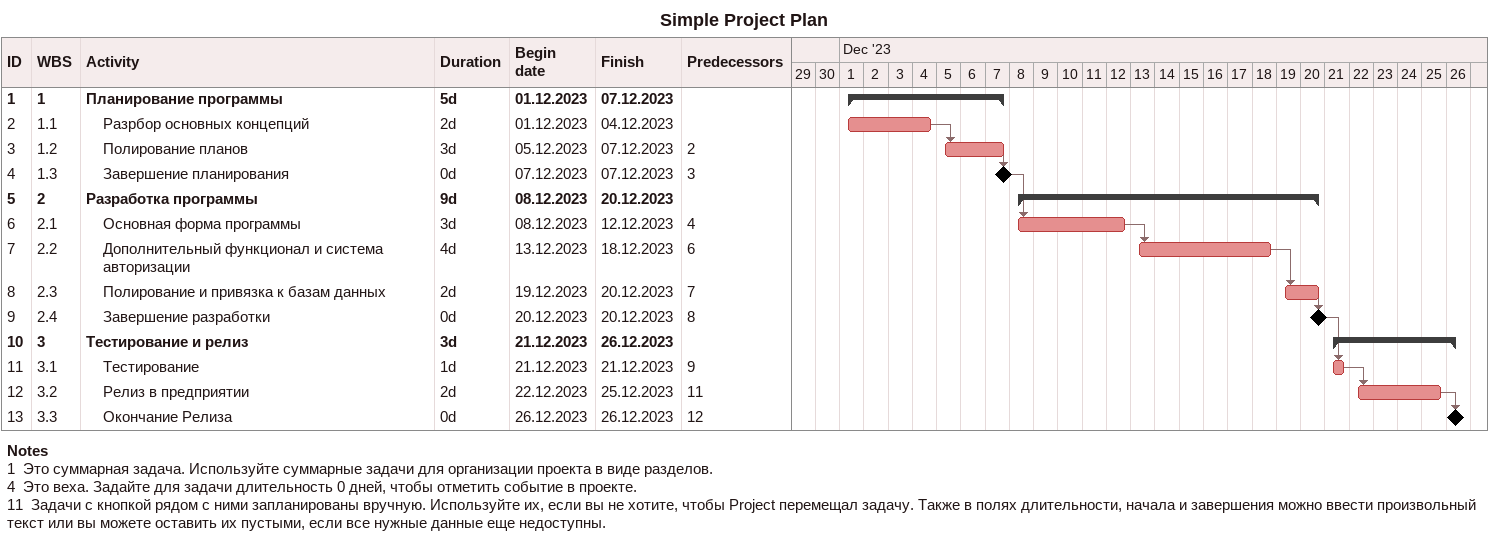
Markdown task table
Simple Project Plan

| ID | WBS | Task | Duration | Start | Finish | Predecessors |
|---|---|---|---|---|---|---|
| 1 | 1 | **Планирование программы** | 5d | 2023-12-01 | 2023-12-07 |  |
| 2 | 1.1 | Разрбор основных концепций | 2d | 2023-12-01 | 2023-12-04 |  |
| 3 | 1.2 | Полирование планов | 3d | 2023-12-05 | 2023-12-07 | 2 |
| 4 | 1.3 | Завершение планирования | 0d | 2023-12-07 | 2023-12-07 | 3 |
| 5 | 2 | **Разработка программы** | 9d | 2023-12-08 | 2023-12-20 |  |
| 6 | 2.1 | Основная форма программы | 3d | 2023-12-08 | 2023-12-12 | 4 |
| 7 | 2.2 | Дополнительный функционал и система авторизации | 4d | 2023-12-13 | 2023-12-18 | 6 |
| 8 | 2.3 | Полирование и привязка к базам данных | 2d | 2023-12-19 | 2023-12-20 | 7 |
| 9 | 2.4 | Завершение разработки | 0d | 2023-12-20 | 2023-12-20 | 8 |
| 10 | 3 | **Тестирование и релиз** | 3d | 2023-12-21 | 2023-12-26 |  |
| 11 | 3.1 | Тестирование | 1d | 2023-12-21 | 2023-12-21 | 9 |
| 12 | 3.2 | Релиз в предприятии | 2d | 2023-12-22 | 2023-12-25 | 11 |
| 13 | 3.3 | Окончание Релиза | 0d | 2023-12-26 | 2023-12-26 | 12 |

Notes
- 1: Это суммарная задача. Используйте суммарные задачи для организации проекта в виде разделов.
- 4: Это веха. Задайте для задачи длительность 0 дней, чтобы отметить событие в проекте.
- 11: Задачи с кнопкой рядом с ними запланированы вручную. Используйте их, если вы не хотите, чтобы Project перемещал задачу. Также в полях длительности, начала и завершения можно ввести произвольный текст или вы можете оставить их пустыми, если все нужные данные еще недоступны.
